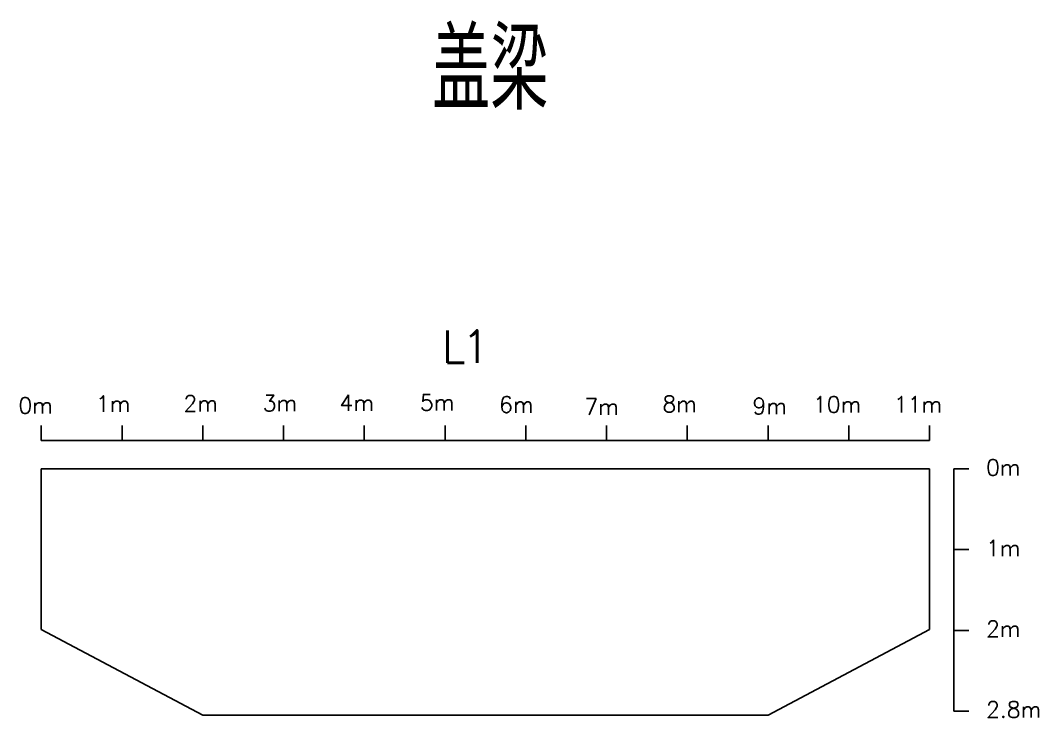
# Model space of a CAD drawing. Header units: millimetres. Extents: x -1282 to 12907, y -5521 to 1235.
# Drawn here: x 4426 to 5687, y -3775 to -2911 of the extents above; entities that cross this region are included whole.
import ezdxf

# ---------------------------------------------------------------- set-up
doc = ezdxf.new("R2010")
doc.units = ezdxf.units.MM
doc.layers.add('底图', color=7, linetype='Continuous')
doc.styles.get("Standard").update_dxf_attribs({"font": 'txt', "bigfont": 'gbcbig.shx'})

msp = doc.modelspace()

# ---------------------------------------------------------------- linework, layer by layer
at = {"layer": '底图'}
for p, q in [((4451.932, -3431.607), (4451.932, -3413)), ((4551.932, -3431.607), (4551.932, -3413)), ((4651.932, -3431.607), (4651.932, -3413)), ((4751.932, -3431.607), (4751.932, -3413)), ((4851.932, -3431.607), (4851.932, -3413)), ((4951.932, -3431.607), (4951.932, -3413)), ((5051.932, -3431.607), (5051.932, -3413)), ((5151.932, -3431.607), (5151.932, -3413)), ((5251.932, -3431.607), (5251.932, -3413)), ((5351.932, -3431.607), (5351.932, -3413)), ((5451.932, -3431.607), (5451.932, -3413)), ((5551.932, -3431.607), (5551.932, -3413)), ((5551.932, -3431.607), (4451.932, -3431.607)), ((4451.932, -3466.844), (4451.932, -3665.726)), ((4551.932, -3466.844), (4451.932, -3466.844)), ((4651.932, -3466.844), (4551.932, -3466.844)), ((4751.932, -3466.844), (4651.932, -3466.844)), ((4851.932, -3466.844), (4751.932, -3466.844)), ((4951.932, -3466.844), (4851.932, -3466.844)), ((5051.932, -3466.844), (4951.932, -3466.844)), ((5151.932, -3466.844), (5051.932, -3466.844)), ((5251.932, -3466.844), (5151.932, -3466.844)), ((5351.932, -3466.844), (5251.932, -3466.844)), ((5451.932, -3466.844), (5351.932, -3466.844)), ((5551.932, -3466.844), (5451.932, -3466.844)), ((5551.932, -3665.726), (5551.932, -3466.844)), ((5581.949, -3766.844), (5581.949, -3466.844)), ((5581.949, -3466.844), (5600.556, -3466.844)), ((5581.949, -3566.844), (5600.556, -3566.844)), ((4451.932, -3665.726), (4651.932, -3771.765)), ((5551.932, -3665.726), (5351.932, -3771.765)), ((5581.949, -3666.844), (5600.556, -3666.844)), ((5581.949, -3766.844), (5600.556, -3766.844)), ((4651.932, -3771.765), (5351.932, -3771.765))]:
    msp.add_line(p, q, dxfattribs=at)

# ---------------------------------------------------------------- texts
for s, insert, char_height, width, attachment_point in [('盖梁', (4935.932, -2921.603), 100, 705.605, 1), ('{\\T0.8;L1}', (4948.004, -3295.141), 40, 90.49877, 1), ('0m', (4466.272, -3398.111), 20, 90.49877, 9), ('1m', (4562.31, -3396.2), 20, 90.49877, 9), ('2m', (4670.81, -3395.797), 20, 90.49877, 9), ('3m', (4768.926, -3395.395), 20, 90.49877, 9), ('4m', (4864.064, -3394.984), 20, 90.49877, 9), ('5m', (4963.657, -3394.581), 20, 90.49877, 9), ('6m', (5061.767, -3397.143), 20, 90.49877, 9), ('8m', (5263.928, -3396.335), 20, 90.49877, 9), ('9m', (5375.409, -3398.908), 20, 90.49877, 9), ('10m', (5467.575, -3397.013), 20, 90.49877, 9), ('11m', (5567.575, -3397.013), 20, 90.49877, 9), ('7m', (5167.306, -3399.713), 20, 90.49877, 9), ('0m', (5621.891, -3455.01), 20, 90.49877, 1), ('1m', (5621.891, -3555.01), 20, 90.49877, 1), ('2m', (5621.891, -3655.01), 20, 90.49877, 1), ('2.8m', (5621.891, -3755.01), 20, 90.49877, 1)]:
    msp.add_mtext(s, dxfattribs=dict(at, insert=insert, char_height=char_height, width=width, attachment_point=attachment_point))

doc.saveas('drawing.dxf')
